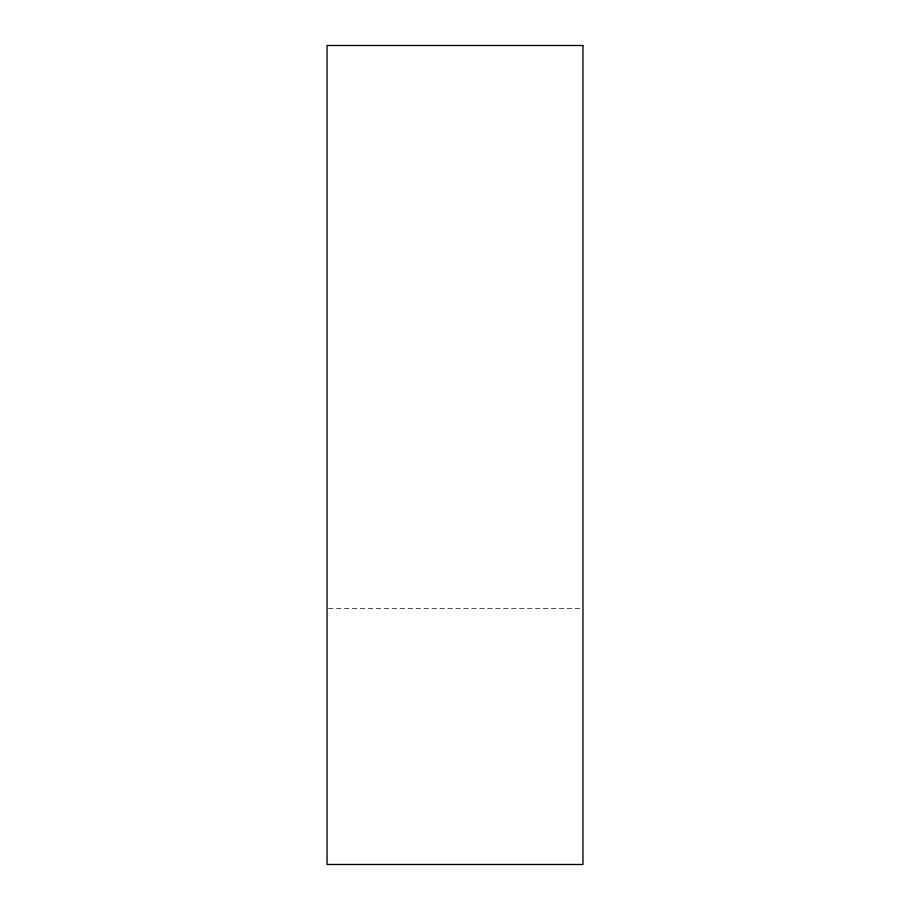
<?xml version="1.0" encoding="UTF-8"?>
<svg xmlns="http://www.w3.org/2000/svg" width="910" height="910" viewBox="0 0 910 910"><rect width="100%" height="100%" fill="white"/><g stroke="black" fill="none" stroke-linecap="round" stroke-linejoin="round"><path stroke-width="0.68" stroke-dasharray="4.55 3.41" d="M328.453 608.483L581.547 608.483"/><path stroke-width="1.36" d="M582.969 45.5L327.031 45.5L327.031 864.5L582.969 864.5L582.969 45.5"/></g></svg>
